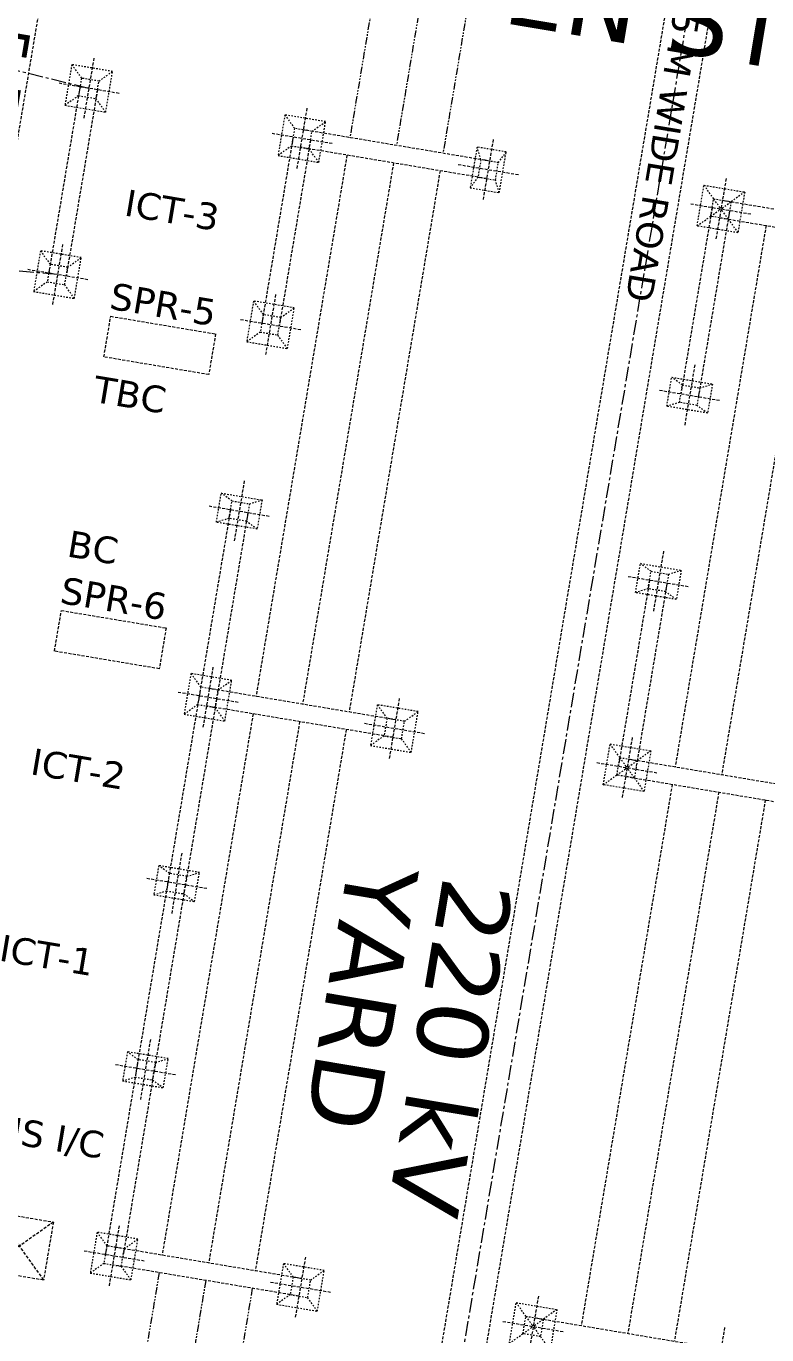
# Model space of a CAD drawing. Header units: feet. Extents: x 199174 to 214517, y 1645895 to 1656921.
# Drawn here: x 207708.4 to 207757.6, y 1653802.1 to 1653889 of the extents above; entities that cross this region are included whole.
import ezdxf

# ---------------------------------------------------------------- set-up
doc = ezdxf.new("R2010")
doc.units = ezdxf.units.FT
doc.header["$MEASUREMENT"] = 0
for name, pattern in [('CENTER', [2, 1.25, -0.25, 0.25, -0.25]), ('HIDDEN', [0.375, 0.25, -0.125]), ('PHANTOM2', [1.25, 0.625, -0.125, 0.125, -0.125, 0.125, -0.125])]:
    doc.linetypes.add(name, pattern=pattern)
doc.layers.add('400 KV SUB', color=7, linetype='Continuous', true_color=0xffffdb)
doc.layers.add('E-LAY-CNTRL', color=1, linetype='CENTER', lineweight=0)
doc.layers.add('E-LAY-EXIST', color=8, linetype='HIDDEN', lineweight=0)
doc.layers.add('TXT', color=222, linetype='Continuous')
doc.styles.add('STYLE1', font='verdana.ttf')

# ---------------------------------------------------------------- blocks, each defined once
blk = doc.blocks.new('TWR_CTI_p')
for p, q in [((-750, 750), (-1750, 1750)), ((1750, 1750), (750, 750)), ((-100, 100), (-750, 750)), ((750, 750), (100, 100)), ((-1750, -1750), (-750, -750)), ((-100, -100), (-750, -750)), ((100, -100), (750, -750)), ((750, -750), (1750, -1750))]:
    blk.add_line(p, q)
for points in [[(-1750, -1750), (1750, -1750), (1750, 1750), (-1750, 1750)], [(-750, -750), (750, -750), (750, 750), (-750, 750)], [(-100, -100), (100, -100), (100, 100), (-100, 100)]]:
    blk.add_lwpolyline(points, close=True)
blk = doc.blocks.new('TWR_CTK_p')
for p, q in [((-750, 750), (-1750, 1750)), ((1750, 1750), (750, 750)), ((-100, 100), (-750, 750)), ((750, 750), (100, 100)), ((-1750, -1750), (-750, -750)), ((-100, -100), (-750, -750)), ((100, -100), (750, -750)), ((750, -750), (1750, -1750))]:
    blk.add_line(p, q)
for points in [[(-1750, -1750), (1750, -1750), (1750, 1750), (-1750, 1750)], [(-750, -750), (750, -750), (750, 750), (-750, 750)], [(-100, -100), (100, -100), (100, 100), (-100, 100)]]:
    blk.add_lwpolyline(points, close=True)
blk = doc.blocks.new('TWR_CTE_p')
for p, q in [((-750, 750), (-1750, 1750)), ((1750, 1750), (750, 750)), ((-1750, -1750), (-750, -750)), ((750, -750), (1750, -1750))]:
    blk.add_line(p, q)
for points in [[(-1750, -1750), (1750, -1750), (1750, 1750), (-1750, 1750)], [(-750, -750), (750, -750), (750, 750), (-750, 750)]]:
    blk.add_lwpolyline(points, close=True)
blk = doc.blocks.new('TWR_CC_p')
for p, q in [((-750, 750), (-1750, 1250)), ((1750, 1250), (750, 750)), ((-750, -750), (-1750, -1250)), ((750, -750), (1750, -1250))]:
    blk.add_line(p, q)
for points in [[(-1750, -1250), (1750, -1250), (1750, 1250), (-1750, 1250)], [(-750, -750), (750, -750), (750, 750), (-750, 750)]]:
    blk.add_lwpolyline(points, close=True)
blk = doc.blocks.new('TWR_CTD_p')
for p, q in [((-750, 750), (-1750, 1250)), ((1750, 1250), (750, 750)), ((-750, -750), (-1750, -1250)), ((750, -750), (1750, -1250))]:
    blk.add_line(p, q)
for points in [[(-1750, -1250), (1750, -1250), (1750, 1250), (-1750, 1250)], [(-750, -750), (750, -750), (750, 750), (-750, 750)]]:
    blk.add_lwpolyline(points, close=True)
blk = doc.blocks.new('400kv')
at = {"layer": 'E-LAY-CNTRL'}
for p, q in [((214.36, 104.22, -0.31), (222.15, 156.79, -0.31)), ((229.96, 100.69, -0.31), (245.56, 151.5, -0.31)), ((114.85, 76.49, -0.31), (279.62, 39.22, -0.31))]:
    blk.add_line(p, q, dxfattribs=at)
at = {"layer": 'E-LAY-EXIST'}
for p, q in [((287.94, 92.96, 0.48), (130.48, 128.57, -0.27)), ((134.24, 109.06, -0.31), (130.47, 115.04, -0.31)), ((135.35, 113.94, -0.31), (129.37, 110.17, -0.31)), ((130.5, 101.56, -0.31), (131.64, 106.63, -0.31)), ((213.78, 101.68, -0.31), (214.93, 106.75, -0.31)), ((126.81, 88.65, -0.31), (130.34, 104.26, -0.31)), ((133.61, 103.52, -0.31), (128.54, 104.66, -0.31)), ((146.84, 101.29, -0.31), (131.24, 104.82, -0.31)), ((216.89, 103.64, -0.31), (211.82, 104.79, -0.31)), ((230.13, 101.42, -0.31), (214.52, 104.95, -0.31)), ((128.27, 88.32, -0.31), (131.8, 103.92, -0.31)), ((146.51, 99.83, -0.31), (130.9, 103.36, -0.31)), ((229.8, 99.96, -0.31), (214.19, 103.49, -0.31)), ((229.39, 98.15, -0.31), (230.54, 103.22, -0.31)), ((146.1, 98.03, -0.31), (147.25, 103.1, -0.31)), ((149.21, 99.99, -0.31), (144.14, 101.13, -0.31)), ((162.45, 97.76, -0.31), (146.84, 101.29, -0.31)), ((232.5, 100.11, -0.31), (227.43, 101.26, -0.31)), ((176.27, 89.76, -0.31), (130.92, 100.02, -0.31)), ((162.12, 96.3, -0.31), (146.51, 99.83, -0.31)), ((161.71, 94.5, -0.31), (162.86, 99.57, -0.31)), ((164.82, 96.46, -0.31), (159.75, 97.6, -0.31)), ((178.05, 94.23, -0.31), (162.45, 97.76, -0.31)), ((175.39, 85.86, -0.31), (130.04, 96.12, -0.31)), ((177.72, 92.77, -0.31), (162.12, 96.3, -0.31)), ((177.31, 90.97, -0.31), (178.46, 96.04, -0.31)), ((173.63, 78.06, -0.31), (177.16, 93.67, -0.31)), ((175.09, 77.73, -0.31), (178.62, 93.33, -0.31)), ((180.42, 92.93, -0.31), (175.35, 94.07, -0.31)), ((193.66, 90.7, -0.31), (178.05, 94.23, -0.31)), ((174.51, 81.96, -0.31), (129.15, 92.22, -0.31)), ((193.33, 89.24, -0.31), (177.72, 92.77, -0.31)), ((194.07, 92.5, -0.31), (192.92, 87.44, -0.31)), ((126.97, 85.95, -0.31), (128.11, 91.02, -0.31)), ((196.03, 89.4, -0.31), (190.96, 90.54, -0.31)), ((130.08, 87.91, -0.31), (125.01, 89.06, -0.31)), ((223.09, 79.17, -0.31), (177.74, 89.43, -0.31)), ((208.53, 83.91, -0.31), (209.67, 88.97, -0.31)), ((211.63, 85.87, -0.31), (206.56, 87.01, -0.31)), ((224.87, 83.64, -0.31), (209.26, 87.17, -0.31)), ((222.21, 75.27, -0.31), (176.85, 85.53, -0.31)), ((224.54, 82.18, -0.31), (208.93, 85.71, -0.31)), ((224.13, 80.37, -0.31), (225.28, 85.44, -0.31)), ((227.24, 82.34, -0.31), (222.17, 83.48, -0.31)), ((220.44, 67.47, -0.31), (223.97, 83.08, -0.31)), ((221.91, 67.14, -0.31), (225.44, 82.74, -0.31)), ((221.33, 71.37, -0.31), (175.97, 81.63, -0.31)), ((173.78, 75.36, -0.31), (174.93, 80.43, -0.31)), ((176.89, 77.32, -0.31), (171.82, 78.47, -0.31)), ((120.63, 77.1, -0.15), (274.5, 42.3, -0.59)), ((119.98, 73.41, -0.24), (273.72, 38.63, -0.4)), ((123.7, 71.51, -0.31), (122.55, 66.44, -0.31)), ((123.86, 68.81, -0.31), (120.33, 53.21, -0.31)), ((125.66, 68.4, -0.31), (120.59, 69.55, -0.31)), ((220.6, 64.77, -0.31), (221.75, 69.84, -0.31)), ((223.71, 66.73, -0.31), (218.64, 67.88, -0.31)), ((168.33, 54.65, -0.31), (122.98, 64.91, -0.31)), ((167.45, 50.75, -0.31), (122.09, 61.01, -0.31)), ((170.52, 60.92, -0.31), (169.37, 55.85, -0.31)), ((172.48, 57.81, -0.31), (167.41, 58.96, -0.31)), ((185.72, 55.59, -0.31), (170.11, 59.12, -0.31)), ((169.21, 58.55, -0.31), (165.68, 42.95, -0.31)), ((170.68, 58.22, -0.31), (167.15, 42.62, -0.31)), ((185.39, 54.13, -0.31), (169.78, 57.66, -0.31)), ((166.57, 46.85, -0.31), (121.21, 57.11, -0.31)), ((186.12, 57.39, -0.31), (184.98, 52.32, -0.31)), ((188.09, 54.28, -0.31), (183.02, 55.43, -0.31)), ((122.13, 52.8, -0.31), (117.06, 53.95, -0.31)), ((215.15, 44.06, -0.31), (169.79, 54.32, -0.31)), ((201.73, 53.86, -0.31), (200.58, 48.79, -0.31)), ((203.69, 50.75, -0.31), (198.62, 51.9, -0.31)), ((216.93, 48.53, -0.31), (201.32, 52.06, -0.31)), ((214.27, 40.16, -0.31), (168.91, 50.42, -0.31)), ((216.6, 47.07, -0.31), (200.99, 50.6, -0.31)), ((217.34, 50.33, -0.31), (216.19, 45.26, -0.31)), ((216.03, 47.96, -0.31), (212.5, 32.36, -0.31)), ((219.3, 47.22, -0.31), (214.23, 48.37, -0.31)), ((217.49, 47.63, -0.31), (213.96, 32.03, -0.31))]:
    blk.add_line(p, q, dxfattribs=at)
at = {"layer": 'E-LAY-EXIST', "linetype": 'PHANTOM2'}
for p, q in [((129.46, 100.35, -0.31), (45.09, 119.44, -0.31)), ((128.57, 96.45, -0.31), (44.21, 115.54, -0.31)), ((127.69, 92.55, -0.31), (43.32, 111.64, -0.31)), ((269.91, 68.58, -0.31), (224.55, 78.84, -0.31)), ((269.03, 64.68, -0.31), (223.67, 74.94, -0.31)), ((268.14, 60.78, -0.31), (222.79, 71.04, -0.31))]:
    blk.add_line(p, q, dxfattribs=at)
at = {"layer": 'E-LAY-EXIST', "elevation": -0.31}
for points in [[(135.35, 113.94), (134.24, 109.06), (129.37, 110.17), (130.47, 115.04)], [(185.93, 105.48), (183.95, 96.71), (180.53, 97.48), (182.52, 106.26)], [(210.58, 99.91), (208.59, 91.13), (205.18, 91.9), (207.17, 100.68)]]:
    blk.add_lwpolyline(points, close=True, dxfattribs=at)
at = {"layer": 'E-LAY-EXIST'}
for name, p, xscale, yscale, zscale, rotation in [('TWR_CTE_p', (131.07, 104.09, -0.31), 0.0009999999965821884, 0.0009999999965821884, 0.0009999999965821884, 167.2539837020024), ('TWR_CTE_p', (214.36, 104.22, -0.31), 0.0009999999965821884, 0.0009999999965821884, 0.0009999999965821884, 167.2539837020024), ('TWR_CTD_p', (146.68, 100.56, -0.31), 0.0009999999398089005, 0.0009999999398089005, 0.0009999999398089005, 77.25398296619082), ('TWR_CTE_p', (229.96, 100.69, -0.31), 0.0009999999965821884, 0.0009999999965821884, 0.0009999999965821884, 167.2539837020024), ('TWR_CTD_p', (162.28, 97.03, -0.31), 0.0009999999398089005, 0.0009999999398089005, 0.0009999999398089005, 77.25398296619082), ('TWR_CTE_p', (177.89, 93.5, -0.31), 0.0009999999965821884, 0.0009999999965821884, 0.0009999999965821884, 167.2539837020024), ('TWR_CTD_p', (193.49, 89.97, -0.31), -0.0009999999398089005, 0.0009999999310821295, 0.001, 77.25398296619088), ('TWR_CTE_p', (127.54, 88.48, -0.31), 0.0009999999965821884, 0.0009999999965821884, 0.0009999999965821884, 167.2539837020024), ('TWR_CTE_p', (209.1, 86.44, -0.31), 0.0009999999965821884, 0.0009999999965821884, 0.0009999999965821884, 167.2539837020024), ('TWR_CTE_p', (224.7, 82.91, -0.31), 0.0009999999965821884, 0.0009999999965821884, 0.0009999999965821884, 167.2539837020024), ('TWR_CTE_p', (174.36, 77.89, -0.31), 0.0009999999965821884, 0.0009999999965821884, 0.0009999999965821884, 167.2539837020024), ('TWR_CTK_p', (123.13, 68.98, -0.31), -0.0009999999965821884, 0.0009999999310821295, 0.001, 347.2539837020024), ('TWR_CC_p', (221.17, 67.3, -0.31), 0.0009999999965821884, 0.0009999999965821884, 0.0009999999965821884, 167.2539837020024), ('TWR_CTK_p', (169.94, 58.39, -0.31), -0.0009999999965821884, 0.0009999999310821295, 0.001, 347.2539837020024), ('TWR_CTD_p', (185.55, 54.86, -0.31), -0.0009999999398089005, 0.0009999999310821295, 0.001, 77.25398296619088), ('TWR_CTD_p', (201.16, 51.33, -0.31), -0.0009999999398089005, 0.0009999999310821295, 0.001, 77.25398296619088), ('TWR_CTI_p', (216.76, 47.8, -0.31), -0.0009999999965821884, 0.0009999999310821295, 0.001, 347.2539837020024)]:
    blk.add_blockref(name, p, dxfattribs=dict(at, xscale=xscale, yscale=yscale, zscale=zscale, rotation=rotation))
at = {"layer": 'E-LAY-EXIST', "style": 'STYLE1'}
for s, height, rotation, p in [('BUS I/C', 2.25, 257.254, (141.88, 115.84, -0.38)), ('ICT-1', 2.25, 257.254, (156.63, 112.5, -0.38)), ('ICT-2', 2.25, 257.254, (172.24, 108.97, -0.38)), ('SPR-6', 2.25, 257.254, (186.59, 105.65, -0.38)), ('BC', 2.25, 257.254, (190.49, 104.84, -0.38)), ('TBC', 2.25, 257.254, (203.45, 101.91, -0.38)), ('SPR-5', 2.25, 257.254, (211.24, 100.07, -0.38)), ('ICT-3', 2.25, 257.254, (219.06, 98.38, -0.38)), ('YARD', 6, 167.254, (163.5, 82.33, 0.05))]:
    blk.add_text(s, height=height, rotation=rotation, dxfattribs=at).set_placement(p)
at = {"layer": 'TXT', "linetype": 'Continuous', "style": 'STYLE1'}
for s, height, rotation, p in [('5.5m wide Road', 3.6, 167.254, (236.02, 108.79, -0.57)), ('220 kV', 6, 167.254, (161.79, 74.41, 0.05)), ('OPEN STORE & TOWNSHIP', 6, 257.254, (236.09, 76.67, -0.68))]:
    blk.add_text(s, height=height, rotation=rotation, dxfattribs=at).set_placement(p)
at = {"layer": 'TXT', "style": 'STYLE1'}
blk.add_text('3.75 M WIDE ROAD', height=2.25, rotation=167.254, dxfattribs=at).set_placement((238.65, 49.73, 0.05))

msp = doc.modelspace()

# ---------------------------------------------------------------- block references
at = {"layer": '400 KV SUB', "lineweight": -2, "xscale": 0.7840800000301468, "yscale": 0.7840800000301468, "zscale": 0.7840800000301468, "rotation": 93.2111979021931}
msp.add_blockref('400kv', (207801.472, 1653709.246, 0.244), dxfattribs=at)

doc.saveas('drawing.dxf')
